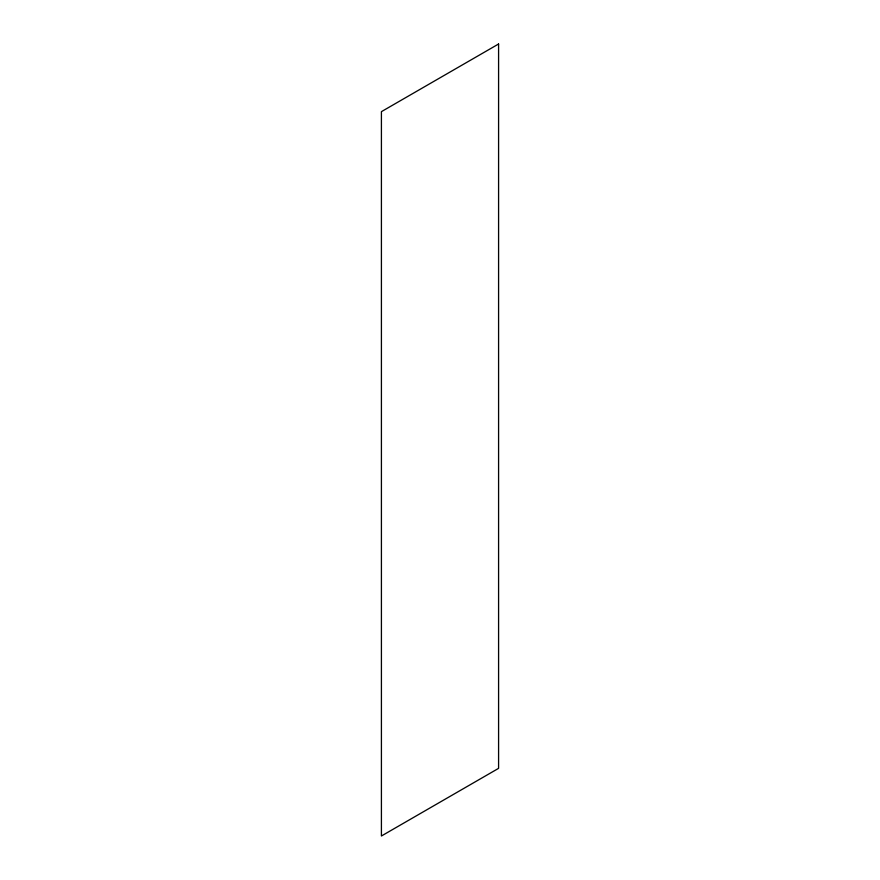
<?xml version="1.0" encoding="UTF-8"?>
<svg xmlns="http://www.w3.org/2000/svg" width="880" height="880" viewBox="0 0 880 880"><rect width="100%" height="100%" fill="white"/><g stroke="black" fill="none" stroke-linecap="round" stroke-linejoin="round"><path stroke-width="1.32" d="M498.586 44L381.414 111.65L381.414 836L498.586 768.35L498.586 44"/></g></svg>
